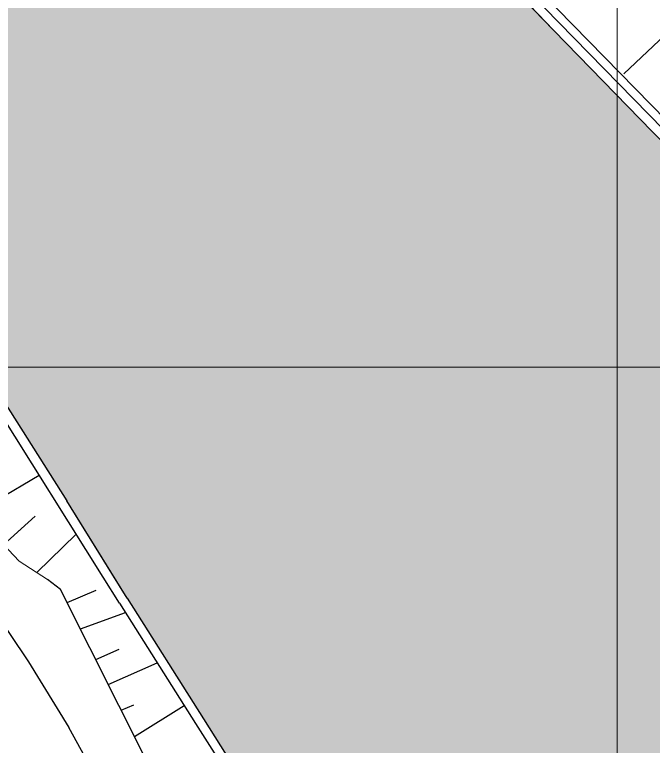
# Model space of a CAD drawing. Extents: x 62300 to 62842, y 108162 to 108787.
# Drawn here: x 62411.86 to 62452.29, y 108525.99 to 108572.33 of the extents above; entities that cross this region are included whole.
import ezdxf

# ---------------------------------------------------------------- set-up
doc = ezdxf.new("R2010")
doc.units = 0
doc.header["$LTSCALE"] = 0.999985
doc.header["$MEASUREMENT"] = 0
for name, color, linetype in [('Bâti', 7, 'Continuous'), ('colore lago', 131, 'Continuous'), ('coordinate', 2, 'Continuous'), ('LIN025CO', 7, 'Continuous'), ('pendenze', 2, 'Continuous'), ('Strade', 7, 'Continuous'), ('TalusHautBas', 7, 'Continuous')]:
    doc.layers.add(name, color=color, linetype=linetype)
doc.layers.add('Colori bordi', color=5, linetype='Continuous', plot=False)

msp = doc.modelspace()

# ---------------------------------------------------------------- hatches: boundary and pattern name
at = {"layer": 'colore lago', "linetype": 'Continuous', "lineweight": 0}
msp.add_hatch(color=256, dxfattribs=at).paths.add_polyline_path([(62547.915, 108426.777), (62544.897, 108437.007), (62544.493, 108444.651), (62545.356, 108452.699), (62543.608, 108459.606), (62537.06, 108468.431), (62530.397, 108473.862), (62527.61, 108478.063), (62523.513, 108483.362), (62517.305, 108489.509), (62515.162, 108489.283), (62513.477, 108490.005), (62512.018, 108490.794), (62510.226, 108491.698), (62508.5, 108492.315), (62506.793, 108492.848), (62506.229, 108492.99), (62504.595, 108493.435), (62502.672, 108493.881), (62500.915, 108494.258), (62499.247, 108494.765), (62497.742, 108495.099), (62496.19, 108495.56), (62494.48, 108496.495), (62493.129, 108497.806), (62491.827, 108498.973), (62490.622, 108500.479), (62489.135, 108502.419), (62486.92, 108504.999), (62484.555, 108507.662), (62482.457, 108510.57), (62480.167, 108513.315), (62477.975, 108515.927), (62475.889, 108518.535), (62474.189, 108520.808), (62472.873, 108522.774), (62471.267, 108524.698), (62470.188, 108525.91), (62469.135, 108527.456), (62468.335, 108529.356), (62467.904, 108531.734), (62466.526, 108536.084), (62465.635, 108538.368), (62464.922, 108540.056), (62464.463, 108541.58), (62465.943, 108542.034), (62466.033, 108544.564), (62466.818, 108546.48), (62467.459, 108547.562), (62468.158, 108548.302), (62466.582, 108550.14), (62461.323, 108555.669), (62452.234, 108564.908), (62445.975, 108571.355), (62438.597, 108578.993), (62431.968, 108586.051), (62422.759, 108596.383), (62419.614, 108600.43), (62408.579, 108615.912), (62402.883, 108625.049), (62402.43, 108624.768), (62397.589, 108621.762), (62392.271, 108618.46), (62379.582, 108610.581), (62385.62, 108600.92), (62400.115, 108577.726), (62397.691, 108576.2), (62399.555, 108573.013), (62400.542, 108570.997), (62402.182, 108566.645), (62403.779, 108562.376), (62405.518, 108558.228), (62408.196, 108552.888), (62411.192, 108547.807), (62415.156, 108541.54), (62417.677, 108537.481), (62418.985, 108535.375), (62423.804, 108527.74), (62427.401, 108522.066), (62428.917, 108522.33), (62431.999, 108520.483), (62435.209, 108517.103), (62435.248, 108508.375), (62442.532, 108497.745), (62448.327, 108490.271), (62457.902, 108478.106), (62469.007, 108462.331), (62468.89, 108461.981), (62477.152, 108449.843), (62486.864, 108436.011), (62496.889, 108418.536), (62504.8, 108403.974), (62555.468, 108403.974), (62553.625, 108410.285), (62549.503, 108421.578)])

# ---------------------------------------------------------------- linework, layer by layer
at = {"layer": 'Bâti', "linetype": 'Continuous'}
for p, q in [((62445.975, 108571.355), (62438.597, 108578.993)), ((62452.234, 108564.908), (62445.975, 108571.355)), ((62417.463, 108536.711), (62410.691, 108547.511)), ((62411.192, 108547.807), (62415.156, 108541.54)), ((62418.012, 108536.942), (62415.156, 108541.54)), ((62418.985, 108535.375), (62418.012, 108536.942)), ((62418.495, 108535.065), (62417.463, 108536.711)), ((62418.985, 108535.375), (62423.804, 108527.74)), ((62418.495, 108535.065), (62423.314, 108527.43)), ((62423.804, 108527.74), (62427.989, 108521.138)), ((62423.314, 108527.429), (62427.19, 108521.315))]:
    msp.add_line(p, q, dxfattribs=at)
at = {"layer": 'Bâti', "linetype": 'Continuous', "flags": 128}
msp.add_lwpolyline([(62408.53, 108616.222), (62417.105, 108604.218), (62426.043, 108593.379), (62435.934, 108582.453), (62456.713, 108561.2), (62469.331, 108547.867), (62469.718, 108548.22), (62457.091, 108561.564), (62436.315, 108582.812), (62426.44, 108593.721), (62417.52, 108604.538), (62408.949, 108616.484), (62413.759, 108619.441)], dxfattribs=at)
at = {"layer": 'Colori bordi', "linetype": 'Continuous', "lineweight": 0, "flags": 128}
for points in [[(62485.503, 108525.16), (62484.758, 108528.288), (62471.397, 108544.28), (62471.521, 108544.381), (62471.307, 108544.63), (62466.582, 108550.14), (62461.323, 108555.669), (62452.234, 108564.908), (62445.975, 108571.355), (62438.597, 108578.993), (62431.968, 108586.051), (62422.759, 108596.383), (62419.614, 108600.43), (62408.579, 108615.912)], [(62411.192, 108547.807), (62415.156, 108541.54), (62417.677, 108537.481), (62418.985, 108535.375), (62423.804, 108527.74), (62427.401, 108522.066)]]:
    msp.add_lwpolyline(points, dxfattribs=at)
at = {"layer": 'coordinate', "linetype": 'Continuous', "lineweight": 0}
for p, q in [((62450, 108778.484), (62450, 108403.974)), ((62300, 108550), (62494.639, 108550))]:
    msp.add_line(p, q, dxfattribs=at)
at = {"layer": 'LIN025CO', "linetype": 'Continuous', "lineweight": 0}
msp.add_line((62412.147, 108537.715), (62413.944, 108536.564), dxfattribs=at)
at = {"layer": 'pendenze', "linetype": 'Continuous'}
for p, q in [((62454.789, 108572.716), (62450.425, 108568.575)), ((62409.471, 108540.828), (62413.414, 108543.168)), ((62411.162, 108538.749), (62413.16, 108540.563)), ((62413.258, 108537.004), (62415.762, 108539.423)), ((62415.18, 108535.095), (62417.015, 108535.889)), ((62416.018, 108533.427), (62418.869, 108534.472)), ((62416.987, 108531.498), (62418.464, 108532.137)), ((62417.785, 108529.909), (62420.885, 108531.279)), ((62418.602, 108528.284), (62419.398, 108528.628)), ((62419.444, 108526.607), (62422.583, 108528.588))]:
    msp.add_line(p, q, dxfattribs=at)
at = {"layer": 'Strade', "linetype": 'Continuous'}
msp.add_line((62416.596, 108524.802), (62415.287, 108527.177), dxfattribs=at)
at = {"layer": 'Strade', "linetype": 'Continuous', "flags": 128}
msp.add_lwpolyline([(62406.615, 108540.437), (62412.728, 108531.351), (62415.287, 108527.177)], dxfattribs=at)
at = {"layer": 'TalusHautBas', "linetype": 'Continuous'}
for p, q in [((62412.147, 108537.715), (62410.544, 108539.399)), ((62414.765, 108535.92), (62413.944, 108536.564)), ((62422.684, 108520.16), (62414.765, 108535.92))]:
    msp.add_line(p, q, dxfattribs=at)

doc.saveas('drawing.dxf')
